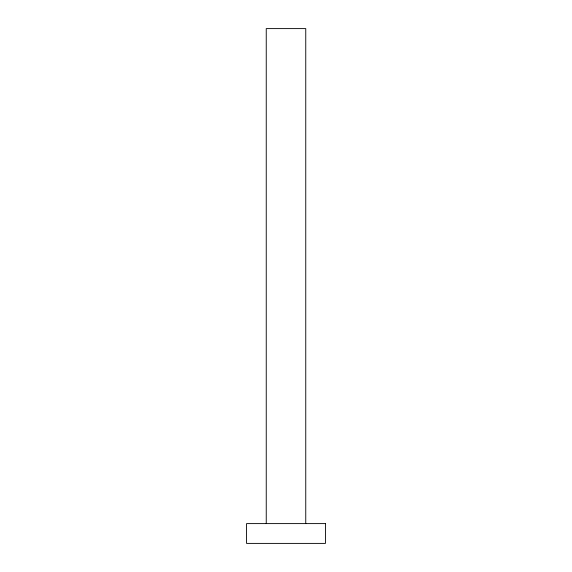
<?xml version="1.0" encoding="UTF-8"?>
<svg xmlns="http://www.w3.org/2000/svg" width="572" height="572" viewBox="0 0 572 572"><rect width="100%" height="100%" fill="white"/><g stroke="black" fill="none" stroke-linecap="round" stroke-linejoin="round"><path stroke-width="0.86" d="M305.755 523.602L305.755 28.6L266.245 28.6L266.245 523.602M325.432 523.602L246.568 523.602L246.568 543.4L325.432 543.4L325.432 523.602"/></g></svg>
